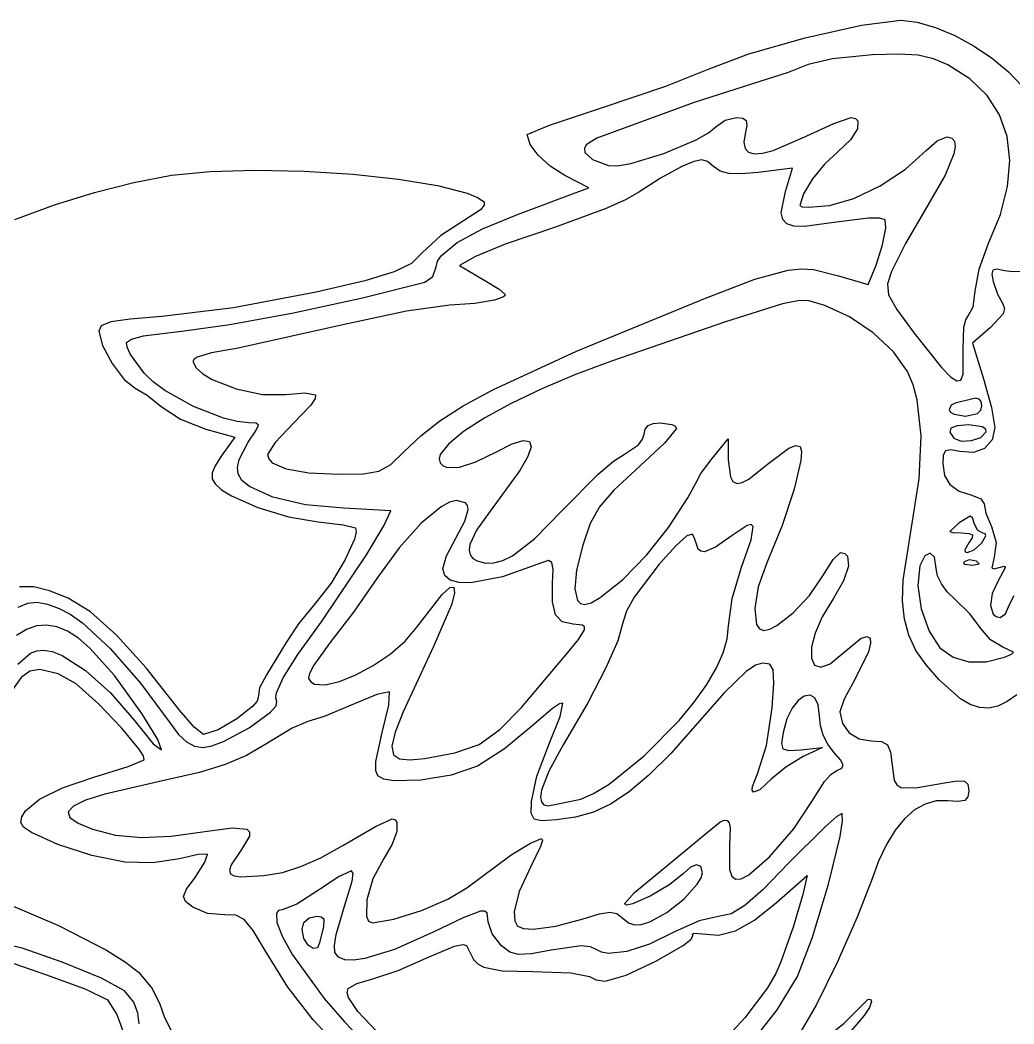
# Model space of a CAD drawing. Extents: x 6 to 299, y 56 to 249.
# Drawn here: x 72.8 to 158.6, y 138.8 to 225.4 of the extents above; entities that cross this region are included whole.
import ezdxf

# ---------------------------------------------------------------- set-up
doc = ezdxf.new("R2010")
doc.units = 0

msp = doc.modelspace()

# ---------------------------------------------------------------- linework, layer by layer
at = {"layer": 'Layer 1'}
for p, q in [((145.407241, 224.99018), (148.782072, 225.437838)), ((148.782072, 225.437838), (150.210443, 225.271536)), ((150.210443, 225.271536), (151.799613, 224.806448)), ((140.552819, 223.894307), (145.407241, 224.99018)), ((151.799613, 224.806448), (153.466244, 224.093304)), ((135.679039, 222.52087), (140.552819, 223.894307)), ((153.466244, 224.093304), (155.126998, 223.182833)), ((155.126998, 223.182833), (156.698537, 222.125764)), ((132.246136, 221.240522), (135.679039, 222.52087)), ((142.911298, 222.101373), (140.793944, 221.594079)), ((146.353832, 222.43899), (142.911298, 222.101373)), ((148.613101, 222.499481), (146.353832, 222.43899)), ((150.283196, 222.398932), (148.613101, 222.499481)), ((151.609389, 222.105053), (150.283196, 222.398932)), ((152.836948, 221.585556), (151.609389, 222.105053)), ((156.698537, 222.125764), (158.097523, 220.972825)), ((128.532245, 219.746624), (132.246136, 221.240522)), ((139.087652, 220.911204), (136.633435, 220.151446)), ((140.793944, 221.594079), (139.087652, 220.911204)), ((154.745171, 220.382313), (152.836948, 221.585556)), ((158.097523, 220.972825), (159.240617, 219.774747)), ((136.633435, 220.151446), (130.959206, 218.315785)), ((156.23938, 218.940346), (154.745171, 220.382313)), ((123.143041, 217.920734), (128.532245, 219.746624)), ((130.959206, 218.315785), (122.573782, 215.241)), ((157.316284, 217.274273), (156.23938, 218.940346)), ((118.494339, 216.379385), (123.143041, 217.920734)), ((132.846233, 216.242784), (133.637369, 216.802274)), ((133.637369, 216.802274), (134.616215, 217.034982)), ((134.616215, 217.034982), (135.159121, 216.97666)), ((135.159121, 216.97666), (135.444968, 216.761725)), ((135.444968, 216.761725), (135.505923, 216.330225)), ((140.316955, 215.287044), (143.010044, 216.521526)), ((143.010044, 216.521526), (144.499011, 217.034982)), ((144.499011, 217.034982), (144.876014, 216.960923)), ((144.876014, 216.960923), (145.08753, 216.754957)), ((145.08753, 216.754957), (145.050812, 216.044563)), ((157.972589, 215.398715), (157.316284, 217.274273)), ((116.560809, 215.569591), (118.494339, 216.379385)), ((131.146054, 215.108221), (132.194918, 215.704221)), ((132.194918, 215.704221), (132.846233, 216.242784)), ((135.374149, 215.622206), (135.264257, 214.895723)), ((135.505923, 216.330225), (135.374149, 215.622206)), ((145.050812, 216.044563), (144.462276, 215.098322)), ((116.815878, 214.718734), (116.560809, 215.569591)), ((122.573782, 215.241), (121.655566, 214.66848)), ((128.360091, 213.926543), (131.146054, 215.108221)), ((135.264257, 214.895723), (135.352009, 214.365533)), ((137.78228, 214.200742), (140.316955, 215.287044)), ((144.462276, 215.098322), (143.395339, 214.110756)), ((150.968543, 214.185449), (151.937012, 215.011031)), ((151.937012, 215.011031), (152.779902, 215.354414)), ((152.779902, 215.354414), (153.194796, 215.264748)), ((153.194796, 215.264748), (153.43312, 214.994342)), ((153.43312, 214.994342), (153.49428, 214.541081)), ((158.205003, 213.328292), (157.972589, 215.398715)), ((117.510859, 213.771264), (116.815878, 214.718734)), ((121.655566, 214.66848), (121.499773, 214.350075)), ((121.499773, 214.350075), (121.539929, 214.025116)), ((121.539929, 214.025116), (122.18931, 213.400162)), ((125.497179, 213.063007), (128.360091, 213.926543)), ((135.352009, 214.365533), (135.642545, 214.031289)), ((135.642545, 214.031289), (136.141008, 213.892642)), ((136.141008, 213.892642), (136.852539, 213.949242)), ((136.852539, 213.949242), (137.78228, 214.200742)), ((143.395339, 214.110756), (142.231262, 213.050092)), ((149.185221, 212.570242), (150.968543, 214.185449)), ((153.377682, 213.902849), (152.60883, 212.063015)), ((153.49428, 214.541081), (153.377682, 213.902849)), ((118.540412, 212.841829), (117.510859, 213.771264)), ((122.18931, 213.400162), (123.566151, 212.882869)), ((124.352128, 212.864685), (125.497179, 213.063007)), ((130.940016, 213.233377), (129.913707, 212.800791)), ((131.618724, 213.376711), (130.940016, 213.233377)), ((132.127999, 213.230337), (131.618724, 213.376711)), ((132.646011, 212.7938), (132.127999, 213.230337)), ((142.231262, 213.050092), (141.166575, 211.740009)), ((158.010232, 211.077624), (158.205003, 213.328292)), ((85.872628, 212.051048), (89.209637, 212.389797)), ((89.209637, 212.389797), (93.114152, 212.502178)), ((93.114152, 212.502178), (97.307375, 212.411943)), ((97.307375, 212.411943), (101.510507, 212.142848)), ((119.799199, 212.045079), (118.540412, 212.841829)), ((123.566151, 212.882869), (124.352128, 212.864685)), ((129.913707, 212.800791), (128.048949, 211.801478)), ((133.203884, 212.394761), (132.646011, 212.7938)), ((133.952632, 212.189694), (133.203884, 212.394761)), ((135.007825, 212.163802), (133.952632, 212.189694)), ((136.485037, 212.302288), (135.007825, 212.163802)), ((139.46076, 212.674076), (136.485037, 212.302288)), ((138.836262, 210.63929), (139.46076, 212.674076)), ((147.013022, 211.134401), (149.185221, 212.570242)), ((79.234871, 210.572533), (82.618952, 211.431104)), ((82.618952, 211.431104), (85.872628, 212.051048)), ((101.510507, 212.142848), (105.44475, 211.718643)), ((105.44475, 211.718643), (108.831307, 211.163084)), ((121.882614, 210.967487), (119.799199, 212.045079)), ((128.048949, 211.801478), (126.190152, 210.601354)), ((141.166575, 211.740009), (140.389635, 210.446767)), ((152.60883, 212.063015), (151.121807, 209.457922)), ((75.78806, 209.501878), (79.234871, 210.572533)), ((108.831307, 211.163084), (111.391381, 210.499924)), ((111.391381, 210.499924), (112.274361, 210.135416)), ((115.72052, 208.669156), (120.482137, 210.4399)), ((120.482137, 210.4399), (121.882614, 210.967487)), ((126.190152, 210.601354), (125.041763, 209.944147)), ((138.481373, 208.821391), (138.836262, 210.63929)), ((140.389635, 210.446767), (140.088798, 209.436629)), ((144.736181, 210.039603), (147.013022, 211.134401)), ((157.384983, 208.66133), (158.010232, 211.077624)), ((112.274361, 210.135416), (112.846172, 209.752915)), ((112.846172, 209.752915), (112.858289, 209.479662)), ((125.041763, 209.944147), (123.285917, 209.147603)), ((142.638935, 209.447525), (144.736181, 210.039603)), ((72.34619, 208.245679), (75.78806, 209.501878)), ((112.529654, 209.083716), (111.078309, 208.132855)), ((112.858289, 209.479662), (112.529654, 209.083716)), ((123.285917, 209.147603), (118.907676, 207.538503)), ((138.603057, 208.240901), (138.481373, 208.821391)), ((140.088798, 209.436629), (140.290019, 209.322548)), ((140.290019, 209.322548), (140.837899, 209.286576)), ((140.837899, 209.286576), (142.638935, 209.447525)), ((151.121807, 209.457922), (149.205638, 206.17265)), ((111.078309, 208.132855), (109.100205, 206.844098)), ((112.716442, 207.43154), (115.72052, 208.669156)), ((138.95873, 207.85868), (138.603057, 208.240901)), ((139.57432, 207.6592), (138.95873, 207.85868)), ((143.239868, 208.001915), (140.475754, 207.626931)), ((146.019077, 208.348219), (143.239868, 208.001915)), ((146.973469, 208.34462), (146.019077, 208.348219)), ((147.453378, 208.213909), (146.973469, 208.34462)), ((147.513111, 207.476137), (147.453378, 208.213909)), ((156.325965, 206.094031), (157.384983, 208.66133)), ((110.521592, 206.247504), (112.716442, 207.43154)), ((118.907676, 207.538503), (114.667611, 206.094832)), ((140.475754, 207.626931), (139.57432, 207.6592)), ((147.221945, 206.049801), (147.513111, 207.476137)), ((109.100205, 206.844098), (107.510467, 205.360832)), ((109.175611, 205.142673), (110.521592, 206.247504)), ((114.667611, 206.094832), (112.09559, 205.038805)), ((149.205638, 206.17265), (147.985122, 203.76022)), ((155.540595, 203.957385), (156.325965, 206.094031)), ((107.510467, 205.360832), (106.564554, 204.446669)), ((146.678932, 204.310766), (147.221945, 206.049801)), ((106.564554, 204.446669), (105.094758, 203.714987)), ((108.718141, 204.14267), (108.833334, 204.627966)), ((108.833334, 204.627966), (109.175611, 205.142673)), ((112.09559, 205.038805), (110.711429, 204.258836)), ((105.094758, 203.714987), (102.543855, 202.959712)), ((108.430168, 203.33062), (108.718141, 204.14267)), ((110.711429, 204.258836), (112.907826, 202.962925)), ((136.186481, 203.077069), (139.078527, 203.865953)), ((139.078527, 203.865953), (140.220412, 203.981879)), ((140.220412, 203.981879), (141.270487, 203.930758)), ((141.270487, 203.930758), (143.428062, 203.383269)), ((145.983125, 202.634895), (146.678932, 204.310766)), ((147.985122, 203.76022), (147.632235, 202.678897)), ((155.213936, 202.046134), (155.540595, 203.957385)), ((156.722522, 203.866907), (156.633041, 203.5314)), ((156.633041, 203.5314), (156.748463, 202.887512)), ((157.071796, 203.945892), (156.722522, 203.866907)), ((157.735755, 203.820212), (157.071796, 203.945892)), ((158.457456, 203.711439), (157.735755, 203.820212)), ((159.142418, 203.761083), (158.457456, 203.711439)), ((102.543855, 202.959712), (98.354622, 201.974769)), ((102.350222, 201.479422), (107.737806, 202.834381)), ((107.737806, 202.834381), (108.430168, 203.33062)), ((112.907826, 202.962925), (114.129893, 202.219317)), ((131.92865, 201.452325), (136.186481, 203.077069)), ((143.428062, 203.383269), (145.983125, 202.634895)), ((147.632235, 202.678897), (147.732403, 201.72868)), ((156.748463, 202.887512), (157.122256, 201.799033)), ((98.354622, 201.974769), (91.211321, 200.624409)), ((114.129893, 202.219317), (114.626707, 201.789179)), ((114.626707, 201.789179), (114.625584, 201.645939)), ((155.037981, 200.700929), (155.213936, 202.046134)), ((157.122256, 201.799033), (157.588636, 200.948262)), ((96.390394, 200.186317), (102.350222, 201.479422)), ((112.038077, 200.997228), (109.893165, 200.845307)), ((113.731805, 201.284081), (112.038077, 200.997228)), ((114.470075, 201.526202), (113.731805, 201.284081)), ((114.625584, 201.645939), (114.470075, 201.526202)), ((120.824366, 196.869254), (131.92865, 201.452325)), ((138.599138, 200.958813), (133.660811, 199.398607)), ((139.895687, 201.228294), (138.599138, 200.958813)), ((140.760937, 201.248677), (139.895687, 201.228294)), ((142.248882, 200.816091), (140.760937, 201.248677)), ((147.732403, 201.72868), (148.450252, 200.463782)), ((157.588636, 200.948262), (157.734596, 200.562877)), ((91.211321, 200.624409), (85.050102, 199.855297)), ((90.908906, 199.167366), (96.390394, 200.186317)), ((106.160679, 200.321831), (100.650026, 199.141678)), ((109.893165, 200.845307), (106.160679, 200.321831)), ((144.364549, 199.853222), (142.248882, 200.816091)), ((148.450252, 200.463782), (149.950404, 198.438414)), ((154.614939, 199.925198), (155.037981, 200.700929)), ((157.614391, 200.104811), (156.545057, 198.911241)), ((157.734596, 200.562877), (157.614391, 200.104811)), ((80.637593, 199.396275), (79.811961, 199.069081)), ((82.30454, 199.640222), (80.637593, 199.396275)), ((85.050102, 199.855297), (82.30454, 199.640222)), ((86.956347, 198.634872), (90.908906, 199.167366)), ((133.660811, 199.398607), (123.843282, 196.020165)), ((146.413455, 198.457132), (144.364549, 199.853222)), ((154.236081, 198.945355), (154.394231, 199.588486)), ((154.394231, 199.588486), (154.614939, 199.925198)), ((79.811961, 199.069081), (79.590344, 198.604265)), ((79.590344, 198.604265), (79.932273, 197.358181)), ((83.46767, 198.190066), (86.956347, 198.634872)), ((100.650026, 199.141678), (91.63234, 197.132095)), ((148.159415, 196.816803), (146.413455, 198.457132)), ((149.950404, 198.438414), (152.313886, 195.473057)), ((154.166336, 197.10941), (154.236081, 198.945355)), ((156.545057, 198.911241), (154.96917, 197.555722)), ((81.985008, 197.62104), (82.421132, 197.909976)), ((82.039391, 197.212912), (81.985008, 197.62104)), ((82.421132, 197.909976), (83.46767, 198.190066)), ((154.96917, 197.555722), (155.931836, 194.50179)), ((79.932273, 197.358181), (80.761872, 195.822835)), ((82.345842, 196.580383), (82.039391, 197.212912)), ((83.514246, 194.98774), (82.345842, 196.580383)), ((89.320099, 196.723279), (88.090659, 196.374258)), ((91.63234, 197.132095), (89.320099, 196.723279)), ((113.589623, 193.541566), (120.824366, 196.869254)), ((149.366244, 195.121217), (148.159415, 196.816803)), ((154.168669, 194.888366), (154.166336, 197.10941)), ((154.166336, 197.10941), (154.166336, 197.10941)), ((80.761872, 195.822835), (81.791523, 194.448361)), ((87.813673, 196.190486), (87.725408, 195.983639)), ((87.725408, 195.983639), (88.005734, 195.450028)), ((88.090659, 196.374258), (87.813673, 196.190486)), ((123.843282, 196.020165), (120.728678, 194.865101)), ((84.296201, 194.242279), (83.514246, 194.98774)), ((88.005734, 195.450028), (88.57743, 194.933577)), ((88.57743, 194.933577), (89.380642, 194.447085)), ((120.728678, 194.865101), (117.812962, 193.63085)), ((149.846343, 193.98309), (149.366244, 195.121217)), ((152.313886, 195.473057), (153.089132, 194.673596)), ((153.984876, 194.391226), (154.168669, 194.888366)), ((81.791523, 194.448361), (82.733608, 193.684889)), ((85.309896, 193.49369), (84.296201, 194.242279)), ((89.380642, 194.447085), (91.444291, 193.634661)), ((150.202234, 192.671393), (149.846343, 193.98309)), ((153.089132, 194.673596), (153.63558, 194.316311)), ((153.63558, 194.316311), (153.984876, 194.391226)), ((155.931836, 194.50179), (156.611721, 192.009308)), ((82.733608, 193.684889), (83.762764, 193.075576)), ((87.766305, 192.113526), (85.309896, 193.49369)), ((91.444291, 193.634661), (93.722038, 193.154114)), ((93.722038, 193.154114), (95.739241, 193.146807)), ((95.739241, 193.146807), (97.37966, 193.278183)), ((97.37966, 193.278183), (98.286406, 193.108382)), ((98.286406, 193.108382), (98.257385, 192.796256)), ((111.049782, 192.158191), (113.589623, 193.541566)), ((117.812962, 193.63085), (115.177479, 192.365584)), ((83.762764, 193.075576), (84.975816, 192.094632)), ((98.257385, 192.796256), (97.894296, 192.230479)), ((115.177479, 192.365584), (112.903577, 191.117476)), ((150.540463, 189.563162), (150.202234, 192.671393)), ((153.487546, 192.386613), (153.124269, 192.222057)), ((154.888023, 192.726643), (153.487546, 192.386613)), ((155.271783, 192.816317), (154.888023, 192.726643)), ((155.549124, 192.751744), (155.271783, 192.816317)), ((155.71744, 192.534572), (155.549124, 192.751744)), ((155.774125, 192.166449), (155.71744, 192.534572)), ((84.975816, 192.094632), (86.660808, 191.008927)), ((90.351069, 191.100044), (87.766305, 192.113526)), ((97.894296, 192.230479), (96.411937, 190.659402)), ((109.029068, 190.860304), (111.049782, 192.158191)), ((153.124269, 192.222057), (152.973171, 191.826419)), ((152.973171, 191.826419), (153.083677, 191.608909)), ((153.083677, 191.608909), (153.384562, 191.430788)), ((153.384562, 191.430788), (154.373648, 191.266233)), ((154.373648, 191.266233), (155.416204, 191.496301)), ((155.416204, 191.496301), (155.683669, 191.778245)), ((155.683669, 191.778245), (155.774125, 192.166449)), ((155.774125, 192.166449), (155.774125, 192.166449)), ((156.611721, 192.009308), (156.894505, 190.305253)), ((86.660808, 191.008927), (88.824618, 190.147744)), ((91.525208, 190.809807), (90.351069, 191.100044)), ((92.531785, 190.706039), (91.525208, 190.809807)), ((93.166512, 190.678255), (92.531785, 190.706039)), ((93.371881, 190.491932), (93.166512, 190.678255)), ((96.411937, 190.659402), (94.816702, 189.012344)), ((107.378062, 189.571784), (109.029068, 190.860304)), ((112.903577, 191.117476), (111.072599, 189.934697)), ((126.983676, 190.467628), (127.41999, 190.647374)), ((127.41999, 190.647374), (128.044705, 190.706039)), ((128.044705, 190.706039), (129.033793, 190.561579)), ((129.033793, 190.561579), (129.334676, 190.405209)), ((154.669307, 190.519312), (153.652127, 190.450491)), ((155.822915, 190.345627), (154.669307, 190.519312)), ((88.824618, 190.147744), (91.329403, 189.44645)), ((92.472897, 189.025855), (93.142481, 189.992617)), ((93.142481, 189.992617), (93.371881, 190.491932)), ((111.072599, 189.934697), (109.765892, 188.865421)), ((126.514577, 189.277294), (126.644231, 189.722407)), ((126.644231, 189.722407), (126.727758, 190.161181)), ((126.727758, 190.161181), (126.983676, 190.467628)), ((129.445182, 190.214261), (128.405316, 188.953992)), ((129.334676, 190.405209), (129.445182, 190.214261)), ((153.100616, 190.240454), (153.008689, 189.883843)), ((153.008689, 189.883843), (153.370263, 189.375299)), ((153.652127, 190.450491), (153.100616, 190.240454)), ((155.708816, 189.44465), (156.165948, 189.912436)), ((156.116069, 190.153232), (155.822915, 190.345627)), ((156.165948, 189.912436), (156.116069, 190.153232)), ((156.165948, 189.912436), (156.165948, 189.912436)), ((156.894505, 190.305253), (156.663232, 189.237846)), ((91.329403, 189.44645), (90.168242, 187.815736)), ((91.700217, 187.520053), (92.472897, 189.025855)), ((94.816702, 189.012344), (94.153194, 187.951753)), ((105.947345, 188.216512), (107.378062, 189.571784)), ((109.765892, 188.865421), (109.064802, 187.95782)), ((113.922816, 188.207049), (115.276193, 188.884714)), ((115.276193, 188.884714), (116.222057, 189.179201)), ((116.222057, 189.179201), (116.760775, 189.093836)), ((116.760775, 189.093836), (116.89271, 188.631951)), ((124.959138, 187.992882), (126.158064, 188.807366)), ((128.405316, 188.953992), (125.905218, 186.614562)), ((126.158064, 188.807366), (126.514577, 189.277294)), ((132.508862, 187.624997), (133.886408, 189.305562)), ((133.886408, 189.305562), (133.906556, 187.518009)), ((150.379066, 185.86828), (150.540463, 189.563162)), ((153.370263, 189.375299), (154.012801, 189.118793)), ((154.012801, 189.118793), (154.891709, 189.161006)), ((154.891709, 189.161006), (155.708816, 189.44465)), ((156.663232, 189.237846), (156.025489, 188.496211)), ((94.153194, 187.951753), (94.257885, 187.582921)), ((104.78853, 187.106914), (105.947345, 188.216512)), ((105.947345, 188.216512), (105.947345, 188.216512)), ((109.064802, 187.95782), (108.966783, 187.579702)), ((112.137679, 187.326653), (113.922816, 188.207049)), ((116.89271, 188.631951), (116.618231, 187.796873)), ((124.014478, 187.380112), (124.959138, 187.992882)), ((137.289771, 187.133185), (139.120498, 188.520566)), ((139.120498, 188.520566), (139.733734, 188.75411)), ((139.733734, 188.75411), (140.114234, 188.663919)), ((140.114234, 188.663919), (140.232388, 188.238146)), ((140.232388, 188.238146), (140.173234, 187.434821)), ((152.461134, 187.914073), (152.412982, 187.194122)), ((152.662557, 188.285071), (152.461134, 187.914073)), ((153.102708, 188.367513), (152.662557, 188.285071)), ((153.867039, 188.221795), (153.102708, 188.367513)), ((155.065388, 188.138233), (153.867039, 188.221795)), ((156.025489, 188.496211), (155.065388, 188.138233)), ((90.168242, 187.815736), (89.644536, 186.999525)), ((91.561049, 186.844853), (91.700217, 187.520053)), ((94.257885, 187.582921), (94.567423, 187.255333)), ((94.567423, 187.255333), (95.773825, 186.731325)), ((103.767203, 186.515253), (104.78853, 187.106914)), ((108.966783, 187.579702), (109.050672, 187.260066)), ((109.050672, 187.260066), (109.303549, 186.998054)), ((110.707449, 186.870856), (112.137679, 187.326653)), ((116.618231, 187.796873), (115.937701, 186.591932)), ((122.688059, 186.263065), (124.014478, 187.380112)), ((131.535157, 186.319841), (132.508862, 187.624997)), ((133.906556, 187.518009), (134.086714, 186.029115)), ((135.682593, 185.847592), (137.289771, 187.133185)), ((140.173234, 187.434821), (139.603906, 184.976861)), ((152.412982, 187.194122), (152.566863, 186.162679)), ((89.644536, 186.999525), (89.390926, 186.371806)), ((89.390926, 186.371806), (89.393189, 185.868588)), ((91.609934, 186.295101), (91.561049, 186.844853)), ((91.952284, 185.730587), (91.609934, 186.295101)), ((95.773825, 186.731325), (97.717974, 186.394601)), ((97.717974, 186.394601), (100.345443, 186.260026)), ((100.345443, 186.260026), (102.435472, 186.285099)), ((102.435472, 186.285099), (103.767203, 186.515253)), ((109.303549, 186.998054), (109.666866, 186.84641)), ((109.666866, 186.84641), (110.707449, 186.870856)), ((115.937701, 186.591932), (113.359957, 183.085777)), ((119.594105, 183.15156), (122.688059, 186.263065)), ((125.905218, 186.614562), (124.029268, 184.881098)), ((131.128539, 185.541866), (131.535157, 186.319841)), ((89.393189, 185.868588), (89.637102, 185.425884)), ((89.637102, 185.425884), (90.199, 184.92533)), ((92.590168, 185.199666), (91.952284, 185.730587)), ((130.42721, 184.237), (131.128539, 185.541866)), ((134.086714, 186.029115), (134.313289, 185.636243)), ((134.313289, 185.636243), (134.646816, 185.475939)), ((134.646816, 185.475939), (135.099262, 185.546843)), ((135.099262, 185.546843), (135.682593, 185.847592)), ((149.716177, 181.658503), (150.379066, 185.86828)), ((152.566863, 186.162679), (153.033402, 185.367914)), ((153.033402, 185.367914), (153.819945, 184.801849)), ((90.199, 184.92533), (91.041789, 184.404716)), ((94.617663, 184.282392), (92.590168, 185.199666)), ((124.029268, 184.881098), (122.811186, 183.461941)), ((139.603906, 184.976861), (138.56806, 181.852734)), ((153.819945, 184.801849), (154.933839, 184.456507)), ((154.933839, 184.456507), (155.701017, 184.147307)), ((91.041789, 184.404716), (93.321651, 183.395066)), ((97.422668, 183.63085), (94.617663, 184.282392)), ((100.735429, 183.332614), (97.422668, 183.63085)), ((109.870699, 183.849713), (109.147024, 183.464149)), ((110.469124, 183.98376), (109.870699, 183.849713)), ((111.222883, 183.800958), (110.469124, 183.98376)), ((111.407062, 183.565194), (111.222883, 183.800958)), ((128.744946, 181.665062), (130.42721, 184.237)), ((155.701017, 184.147307), (155.972205, 183.695989)), ((155.972205, 183.695989), (156.124262, 182.894385)), ((93.321651, 183.395066), (95.979916, 182.580456)), ((104.796807, 183.114589), (100.735429, 183.332614)), ((104.195553, 181.824915), (104.796807, 183.114589)), ((109.147024, 183.464149), (107.425597, 182.037941)), ((111.187497, 182.222365), (111.46263, 183.226734)), ((111.46263, 183.226734), (111.407062, 183.565194)), ((113.359957, 183.085777), (112.194269, 181.450191)), ((117.225246, 180.71762), (119.594105, 183.15156)), ((122.811186, 183.461941), (122.000736, 182.001917)), ((156.124262, 182.894385), (156.605001, 181.742994)), ((95.979916, 182.580456), (98.51981, 182.144405)), ((98.51981, 182.144405), (100.675936, 181.895988)), ((100.675936, 181.895988), (101.736085, 181.629307)), ((107.425597, 182.037941), (105.508179, 179.90407)), ((110.396618, 180.749123), (111.187497, 182.222365)), ((122.000736, 182.001917), (121.347682, 180.145854)), ((135.880867, 181.918641), (135.524285, 181.827836)), ((136.055745, 181.759113), (135.880867, 181.918641)), ((138.56806, 181.852734), (137.227505, 178.625136)), ((153.813459, 182.068984), (153.014237, 181.327625)), ((154.779843, 182.637704), (153.813459, 182.068984)), ((154.984315, 182.489417), (154.779843, 182.637704)), ((155.114961, 182.051164), (154.984315, 182.489417)), ((155.415517, 181.437886), (155.114961, 182.051164)), ((101.804391, 181.283933), (101.657452, 180.66885)), ((101.736085, 181.629307), (101.804391, 181.283933)), ((102.699818, 179.31893), (104.195553, 181.824915)), ((112.194269, 181.450191), (111.622911, 180.192722)), ((126.884919, 179.303657), (128.744946, 181.665062)), ((130.820689, 181.102376), (130.336083, 180.961792)), ((131.024667, 180.648635), (130.820689, 181.102376)), ((135.524285, 181.827836), (134.244173, 180.9692)), ((135.882218, 180.615088), (136.055745, 181.759113)), ((149.004379, 177.130128), (149.716177, 181.658503)), ((153.014237, 181.327625), (153.282979, 181.226041)), ((153.282979, 181.226041), (154.022095, 181.200623)), ((154.022095, 181.200623), (154.674549, 181.159558)), ((154.674549, 181.159558), (154.976707, 181.030841)), ((154.976707, 181.030841), (154.959471, 180.772488)), ((155.883791, 181.182806), (155.415517, 181.437886)), ((156.07943, 181.124177), (155.883791, 181.182806)), ((156.125303, 180.956439), (156.07943, 181.124177)), ((156.605001, 181.742994), (157.00881, 180.387001)), ((101.657452, 180.66885), (100.861865, 178.900636)), ((109.606831, 179.214028), (110.396618, 180.749123)), ((111.622911, 180.192722), (111.559454, 179.703238)), ((115.302292, 179.231184), (117.225246, 180.71762)), ((121.347682, 180.145854), (120.811726, 177.991551)), ((129.425936, 180.125374), (127.945337, 178.491614)), ((130.336083, 180.961792), (129.425936, 180.125374)), ((131.301627, 179.812158), (131.024667, 180.648635)), ((134.244173, 180.9692), (132.797151, 179.961067)), ((135.047366, 178.247819), (135.882218, 180.615088)), ((154.653745, 180.34252), (154.322086, 179.746602)), ((154.959471, 180.772488), (154.653745, 180.34252)), ((155.117047, 179.749068), (155.774125, 180.34252)), ((155.774125, 180.34252), (156.125303, 180.956439)), ((155.774125, 180.34252), (155.774125, 180.34252)), ((157.00881, 180.387001), (156.855685, 179.110657)), ((98.873084, 173.620238), (102.699818, 179.31893)), ((105.508179, 179.90407), (103.598108, 177.261472)), ((111.559454, 179.703238), (111.643796, 179.305232)), ((111.643796, 179.305232), (111.875676, 178.997686)), ((124.793241, 177.166687), (126.884919, 179.303657)), ((131.53639, 179.61952), (131.301627, 179.812158)), ((131.854379, 179.579178), (131.53639, 179.61952)), ((132.797151, 179.961067), (131.854379, 179.579178)), ((142.959594, 178.913165), (143.594909, 179.502235)), ((143.594909, 179.502235), (143.967025, 179.421421)), ((143.967025, 179.421421), (144.204546, 179.189483)), ((151.336561, 179.462222), (150.87604, 179.222652)), ((151.703204, 179.09583), (151.336561, 179.462222)), ((154.322086, 179.746602), (154.351455, 179.567613)), ((154.351455, 179.567613), (154.516557, 179.502235)), ((154.516557, 179.502235), (155.117047, 179.749068)), ((100.861865, 178.900636), (99.637377, 176.866818)), ((109.278335, 178.09889), (109.606831, 179.214028)), ((111.875676, 178.997686), (112.254834, 178.779582)), ((112.254834, 178.779582), (112.959023, 178.602421)), ((112.959023, 178.602421), (113.690428, 178.611941)), ((113.690428, 178.611941), (114.4659, 178.818183)), ((117.869741, 178.660225), (114.416192, 177.417634)), ((114.4659, 178.818183), (115.302292, 179.231184)), ((118.409673, 178.822981), (117.869741, 178.660225)), ((118.699051, 178.656519), (118.409673, 178.822981)), ((118.791366, 178.05292), (118.699051, 178.656519)), ((127.945337, 178.491614), (125.798901, 175.658722)), ((137.227505, 178.625136), (136.485659, 176.554604)), ((142.064582, 177.496893), (142.959594, 178.913165)), ((144.204546, 179.189483), (144.286035, 178.335253)), ((150.87604, 179.222652), (150.444818, 178.358233)), ((151.852791, 178.142361), (151.703204, 179.09583)), ((154.24527, 178.720304), (154.198579, 178.592379)), ((154.198579, 178.592379), (154.321641, 178.494266)), ((154.700278, 178.872902), (154.24527, 178.720304)), ((154.321641, 178.494266), (154.980519, 178.426085)), ((155.318968, 178.764525), (154.700278, 178.872902)), ((154.980519, 178.426085), (155.562047, 178.538325)), ((155.562047, 178.538325), (155.318968, 178.764525)), ((155.318968, 178.764525), (155.318968, 178.764525)), ((156.855685, 179.110657), (156.657517, 178.189147)), ((109.442247, 177.51638), (109.278335, 178.09889)), ((109.917028, 177.123673), (109.442247, 177.51638)), ((118.740109, 176.904266), (118.791366, 178.05292)), ((120.811726, 177.991551), (120.659777, 176.380173)), ((134.256213, 175.541503), (135.047366, 178.247819)), ((144.286035, 178.335253), (143.859834, 177.065584)), ((150.444818, 178.358233), (150.265556, 176.655991)), ((151.967427, 177.490155), (151.852791, 178.142361)), ((156.657517, 178.189147), (156.855338, 178.101942)), ((156.855338, 178.101942), (157.272931, 178.217006)), ((157.826769, 178.233326), (157.182718, 177.072386)), ((157.272931, 178.217006), (157.697109, 178.340888)), ((157.697109, 178.340888), (157.826769, 178.233326)), ((99.637377, 176.866818), (98.272044, 175.109547)), ((103.598108, 177.261472), (101.579009, 174.363261)), ((110.677246, 176.919107), (109.917028, 177.123673)), ((111.697467, 176.901019), (110.677246, 176.919107)), ((114.416192, 177.417634), (111.697467, 176.901019)), ((118.729946, 175.251152), (118.740109, 176.904266)), ((122.866401, 175.617817), (124.793241, 177.166687)), ((140.929445, 175.814023), (142.064582, 177.496893)), ((143.859834, 177.065584), (142.946399, 175.506513)), ((148.946466, 175.334892), (149.004379, 177.130128)), ((150.265556, 176.655991), (150.559087, 174.642599)), ((152.292738, 176.798555), (151.967427, 177.490155)), ((152.800831, 176.113633), (152.292738, 176.798555)), ((157.182718, 177.072386), (156.66812, 175.967756)), ((73.982688, 176.541993), (72.74973, 176.556769)), ((75.356206, 176.204645), (73.982688, 176.541993)), ((76.943133, 175.578155), (75.356206, 176.204645)), ((107.042427, 173.067105), (109.221001, 175.901675)), ((109.221001, 175.901675), (109.879347, 176.480092)), ((109.879347, 176.480092), (110.237953, 176.513518)), ((110.287482, 176.012646), (110.018601, 174.988167)), ((110.237953, 176.513518), (110.287482, 176.012646)), ((120.659777, 176.380173), (120.890082, 175.370349)), ((136.485659, 176.554604), (136.184864, 174.673902)), ((139.51812, 174.297669), (140.929445, 175.814023)), ((153.463811, 175.48146), (152.800831, 176.113633)), ((156.66812, 175.967756), (156.535597, 174.945029)), ((158.177202, 175.020712), (158.575171, 175.811981)), ((72.637498, 174.794214), (73.475287, 175.152672)), ((73.475287, 175.152672), (74.293548, 175.223893)), ((74.293548, 175.223893), (75.171103, 175.05457)), ((75.171103, 175.05457), (76.186772, 174.691396)), ((78.890111, 174.384634), (76.943133, 175.578155)), ((98.272044, 175.109547), (96.819526, 173.350082)), ((110.018601, 174.988167), (108.488266, 171.411155)), ((119.001642, 174.147787), (118.729946, 175.251152)), ((120.890082, 175.370349), (121.148032, 175.109343)), ((121.148032, 175.109343), (121.500889, 175.020712)), ((121.500889, 175.020712), (122.088699, 175.177565)), ((122.088699, 175.177565), (122.866401, 175.617817)), ((125.798901, 175.658722), (125.133904, 174.463222)), ((133.926986, 173.173184), (134.256213, 175.541503)), ((142.946399, 175.506513), (142.01623, 173.966839)), ((149.102401, 173.768359), (148.946466, 175.334892)), ((154.786408, 174.203501), (153.463811, 175.48146)), ((156.535597, 174.945029), (156.773899, 174.192967)), ((157.819752, 174.229444), (158.177202, 175.020712)), ((76.186772, 174.691396), (77.120627, 174.201311)), ((77.120627, 174.201311), (78.186731, 173.437648)), ((81.127363, 172.390451), (78.890111, 174.384634)), ((101.579009, 174.363261), (99.534853, 171.721791)), ((119.586343, 173.531629), (119.001642, 174.147787)), ((125.133904, 174.463222), (124.835042, 173.563926)), ((136.184864, 174.673902), (136.339706, 173.307522)), ((138.105073, 173.201692), (139.51812, 174.297669)), ((150.559087, 174.642599), (151.227242, 172.719862)), ((155.703976, 172.957933), (154.786408, 174.203501)), ((156.773899, 174.192967), (157.028594, 173.977424)), ((157.371776, 173.900332), (157.819752, 174.229444)), ((74.215776, 173.183524), (73.356176, 172.884163)), ((75.088455, 173.25589), (74.215776, 173.183524)), ((75.98058, 173.100962), (75.088455, 173.25589)), ((78.186731, 173.437648), (80.600666, 171.208793)), ((96.819526, 173.350082), (95.775738, 171.748405)), ((96.782239, 170.709744), (98.873084, 173.620238)), ((120.515199, 173.340141), (119.586343, 173.531629)), ((121.321579, 173.245025), (120.515199, 173.340141)), ((121.49041, 173.096211), (121.321579, 173.245025)), ((124.835042, 173.563926), (124.378859, 171.901072)), ((136.339706, 173.307522), (136.592547, 172.918605)), ((137.483673, 172.890676), (138.105073, 173.201692)), ((142.01623, 173.966839), (141.404236, 172.554605)), ((149.48358, 172.367579), (149.102401, 173.768359)), ((157.028594, 173.977424), (157.371776, 173.900332)), ((73.356176, 172.884163), (72.503289, 172.358103)), ((76.898518, 172.718443), (75.98058, 173.100962)), ((77.848635, 172.108034), (76.898518, 172.718443)), ((83.675405, 169.574985), (81.127363, 172.390451)), ((106.030405, 171.873722), (107.042427, 173.067105)), ((120.996743, 172.005384), (121.496032, 172.853296)), ((121.496032, 172.853296), (121.49041, 173.096211)), ((133.814638, 172.051788), (133.926986, 173.173184)), ((136.592547, 172.918605), (136.964767, 172.779952)), ((136.964767, 172.779952), (137.483673, 172.890676)), ((141.404236, 172.554605), (141.098376, 171.341607)), ((150.101396, 171.069605), (149.48358, 172.367579)), ((151.227242, 172.719862), (152.171849, 171.289588)), ((156.518737, 171.976782), (155.703976, 172.957933)), ((78.837299, 171.269439), (77.848635, 172.108034)), ((95.775738, 171.748405), (94.059211, 168.962914)), ((99.534853, 171.721791), (98.143938, 169.802547)), ((104.738527, 170.751849), (106.030405, 171.873722)), ((119.781899, 170.541716), (120.996743, 172.005384)), ((124.378859, 171.901072), (123.358053, 169.554427)), ((133.471825, 170.854044), (133.814638, 172.051788)), ((143.739585, 170.77791), (145.364813, 172.112405)), ((145.364813, 172.112405), (145.861761, 172.27904)), ((145.861761, 172.27904), (146.137912, 172.131005)), ((146.185502, 171.682607), (145.996765, 170.94815)), ((146.137912, 172.131005), (146.185502, 171.682607)), ((157.594148, 171.334529), (156.518737, 171.976782)), ((72.614421, 169.877211), (73.701448, 170.842386)), ((73.701448, 170.842386), (74.245592, 171.041201)), ((74.245592, 171.041201), (74.829405, 171.099381)), ((74.829405, 171.099381), (75.566718, 170.976065)), ((75.566718, 170.976065), (76.43585, 170.622474)), ((76.43585, 170.622474), (78.442966, 169.322622)), ((80.955733, 168.906495), (78.837299, 171.269439)), ((80.600666, 171.208793), (83.198548, 168.243244)), ((95.497641, 168.692101), (96.782239, 170.709744)), ((103.284385, 169.757172), (104.738527, 170.751849)), ((108.488266, 171.411155), (105.851318, 165.773535)), ((132.889462, 169.555442), (133.471825, 170.854044)), ((141.098376, 171.341607), (141.086606, 170.399636)), ((142.695417, 169.917831), (143.739585, 170.77791)), ((145.996765, 170.94815), (144.879258, 168.678279)), ((150.967244, 169.811486), (150.101396, 171.069605)), ((152.171849, 171.289588), (153.302167, 170.485671)), ((158.528963, 170.928538), (157.594148, 171.334529)), ((157.73479, 170.495677), (158.34204, 170.751019)), ((158.34204, 170.751019), (158.528963, 170.928538)), ((98.143938, 169.802547), (97.771691, 169.076417)), ((101.785569, 168.945378), (103.284385, 169.757172)), ((116.064055, 166.135166), (119.781899, 170.541716)), ((136.249097, 169.789046), (135.44221, 169.257985)), ((136.869207, 169.979001), (136.249097, 169.789046)), ((137.490886, 169.884171), (136.869207, 169.979001)), ((137.79272, 169.402844), (137.490886, 169.884171)), ((141.086606, 170.399636), (141.356885, 169.800487)), ((141.356885, 169.800487), (141.89717, 169.615954)), ((141.89717, 169.615954), (142.695417, 169.917831)), ((152.092519, 168.530276), (150.967244, 169.811486)), ((153.302167, 170.485671), (154.65017, 170.07909)), ((154.65017, 170.07909), (156.149748, 170.07928)), ((156.149748, 170.07928), (157.73479, 170.495677)), ((157.73479, 170.495677), (157.73479, 170.495677)), ((73.643339, 169.287949), (72.895703, 168.74038)), ((74.525127, 169.418813), (73.643339, 169.287949)), ((76.081737, 169.055956), (74.525127, 169.418813)), ((77.646389, 168.18356), (76.081737, 169.055956)), ((78.442966, 169.322622), (80.59754, 167.396129)), ((83.304753, 165.627228), (80.955733, 168.906495)), ((86.554747, 165.91762), (83.675405, 169.574985)), ((94.059211, 168.962914), (93.451618, 167.852293)), ((97.771691, 169.076417), (97.695396, 168.640746)), ((100.359671, 168.372152), (101.785569, 168.945378)), ((123.358053, 169.554427), (121.785329, 166.550198)), ((132.058464, 168.13147), (132.889462, 169.555442)), ((135.44221, 169.257985), (133.566865, 167.405386)), ((137.836822, 168.239767), (137.79272, 169.402844)), ((72.895703, 168.74038), (72.072927, 167.543634)), ((79.575881, 166.456763), (77.646389, 168.18356)), ((83.198548, 168.243244), (85.750344, 164.779412)), ((94.924465, 167.398285), (95.497641, 168.692101)), ((97.695396, 168.640746), (97.885634, 168.348264)), ((97.885634, 168.348264), (98.196993, 168.16415)), ((98.196993, 168.16415), (99.124282, 168.093181)), ((99.124282, 168.093181), (100.359671, 168.372152)), ((130.971234, 166.602657), (132.058464, 168.13147)), ((137.685306, 166.099688), (137.836822, 168.239767)), ((144.879258, 168.678279), (143.918297, 166.860733)), ((153.948914, 166.883145), (152.092519, 168.530276)), ((80.59754, 167.396129), (82.646356, 165.0393)), ((93.451618, 167.852293), (93.344221, 167.002248)), ((94.875027, 166.969992), (94.924465, 167.398285)), ((103.593904, 167.266558), (101.377039, 166.355186)), ((104.679581, 167.482006), (103.593904, 167.266558)), ((104.608946, 166.340414), (104.679581, 167.482006)), ((133.566865, 167.405386), (128.948408, 162.17394)), ((140.45984, 167.133017), (139.929114, 166.750176)), ((140.95864, 167.210885), (140.45984, 167.133017)), ((141.376102, 166.961669), (140.95864, 167.210885)), ((158.810506, 167.242998), (157.95852, 166.652926)), ((81.560992, 164.386765), (79.575881, 166.456763)), ((93.256362, 166.686887), (92.870114, 166.242266)), ((93.344221, 167.002248), (93.256362, 166.686887)), ((94.399592, 165.725203), (94.894406, 166.274695)), ((94.967885, 166.659272), (94.875027, 166.969992)), ((94.894406, 166.274695), (94.967885, 166.659272)), ((101.377039, 166.355186), (99.034231, 165.359917)), ((104.045749, 163.989097), (104.608946, 166.340414)), ((119.334787, 166.464141), (118.730449, 166.06809)), ((119.638168, 166.52818), (119.334787, 166.464141)), ((119.417842, 165.372469), (119.638168, 166.52818)), ((121.785329, 166.550198), (119.67339, 162.914592)), ((129.657602, 165.022603), (130.971234, 166.602657)), ((139.929114, 166.750176), (139.415873, 166.084474)), ((141.662815, 166.363256), (141.376102, 166.961669)), ((141.769366, 165.393537), (141.662815, 166.363256)), ((143.918297, 166.860733), (143.534026, 165.777573)), ((154.783418, 166.400386), (153.948914, 166.883145)), ((155.581843, 166.139776), (154.783418, 166.400386)), ((157.149606, 166.269838), (156.363976, 166.097524)), ((157.95852, 166.652926), (157.149606, 166.269838)), ((84.692558, 163.367063), (83.304753, 165.627228)), ((87.816648, 164.433992), (86.554747, 165.91762)), ((86.554747, 165.91762), (86.554747, 165.91762)), ((92.870114, 166.242266), (91.513909, 165.176446)), ((92.575432, 164.398282), (94.399592, 165.725203)), ((105.851318, 165.773535), (105.164021, 164.002342)), ((114.211839, 164.241754), (116.064055, 166.135166)), ((118.730449, 166.06809), (116.969199, 164.540791)), ((137.193945, 162.853916), (137.685306, 166.099688)), ((139.415873, 166.084474), (138.96953, 165.158022)), ((141.857419, 164.575913), (141.769366, 165.393537)), ((143.534026, 165.777573), (143.773113, 164.761675)), ((156.363976, 166.097524), (155.581843, 166.139776)), ((82.646356, 165.0393), (84.30451, 163.020547)), ((85.750344, 164.779412), (86.473532, 163.825666)), ((91.513909, 165.176446), (89.898516, 164.227193)), ((97.64577, 164.94276), (96.283749, 164.367384)), ((99.034231, 165.359917), (97.64577, 164.94276)), ((116.969199, 164.540791), (114.6101, 162.582571)), ((118.466983, 163.01499), (119.417842, 165.372469)), ((126.647994, 161.97855), (129.657602, 165.022603)), ((138.96953, 165.158022), (138.639496, 163.992933)), ((142.104532, 163.7489), (141.857419, 164.575913)), ((143.773113, 164.761675), (144.344715, 163.964244)), ((83.057432, 162.579689), (81.560992, 164.386765)), ((86.473532, 163.825666), (87.160958, 163.181555)), ((88.646844, 163.816908), (87.816648, 164.433992)), ((89.898516, 164.227193), (88.646844, 163.816908)), ((90.354353, 163.212127), (92.575432, 164.398282)), ((96.283749, 164.367384), (94.004531, 162.991718)), ((103.513343, 161.485202), (104.045749, 163.989097)), ((105.164021, 164.002342), (104.887458, 162.799991)), ((112.422821, 162.937035), (114.211839, 164.241754)), ((138.639496, 163.992933), (138.488402, 163.050629)), ((142.485135, 162.977599), (142.104532, 163.7489)), ((144.344715, 163.964244), (145.186661, 163.443264)), ((84.30451, 163.020547), (85.006194, 162.480652)), ((85.006194, 162.480652), (84.692558, 163.367063)), ((87.160958, 163.181555), (87.854316, 162.816607)), ((87.854316, 162.816607), (88.595302, 162.700355)), ((88.595302, 162.700355), (89.363389, 162.838592)), ((89.363389, 162.838592), (90.354353, 163.212127)), ((94.004531, 162.991718), (92.329918, 162.008204)), ((104.887458, 162.799991), (105.014092, 162.069304)), ((110.327192, 162.2188), (112.422821, 162.937035)), ((112.422821, 162.937035), (112.422821, 162.937035)), ((117.40526, 160.22459), (118.466983, 163.01499)), ((119.67339, 162.914592), (118.433681, 160.655401)), ((136.469289, 160.497785), (137.193945, 162.853916)), ((138.488402, 163.050629), (138.607873, 162.57207)), ((142.973662, 162.32711), (142.485135, 162.977599)), ((145.186661, 163.443264), (146.236783, 163.256719)), ((146.236783, 163.256719), (147.118591, 163.19643)), ((147.118591, 163.19643), (147.631517, 162.920889)), ((147.631517, 162.920889), (147.897301, 162.288084)), ((83.452309, 161.96416), (83.057432, 162.579689)), ((83.520909, 161.641657), (83.452309, 161.96416)), ((92.329918, 162.008204), (90.497395, 161.219738)), ((105.014092, 162.069304), (105.536386, 161.713106)), ((107.737806, 161.735465), (110.327192, 162.2188)), ((114.6101, 162.582571), (112.264986, 161.086447)), ((123.623354, 159.538861), (126.647994, 161.97855)), ((128.948408, 162.17394), (127.0672, 160.316098)), ((138.607873, 162.57207), (139.127457, 162.431818)), ((139.127457, 162.431818), (140.176696, 162.504433)), ((140.176696, 162.504433), (142.04946, 162.693796)), ((142.04946, 162.693796), (140.364193, 161.908498)), ((143.593347, 161.627447), (142.973662, 162.32711)), ((147.897301, 162.288084), (148.037688, 161.156004)), ((82.134225, 161.052361), (83.520909, 161.641657)), ((90.497395, 161.219738), (88.284868, 160.546038)), ((103.500418, 160.687652), (103.513343, 161.485202)), ((105.536386, 161.713106), (106.446803, 161.634219)), ((106.446803, 161.634219), (107.737806, 161.735465)), ((112.264986, 161.086447), (110.008419, 160.308886)), ((140.364193, 161.908498), (138.861875, 161.00902)), ((143.831225, 161.193097), (143.593347, 161.627447)), ((143.704379, 160.914323), (143.831225, 161.193097)), ((148.037688, 161.156004), (148.23118, 159.841866)), ((79.177679, 160.120858), (82.134225, 161.052361)), ((88.284868, 160.546038), (85.470246, 159.906826)), ((103.661811, 160.246311), (103.500418, 160.687652)), ((104.189543, 159.972815), (103.661811, 160.246311)), ((110.008419, 160.308886), (107.378058, 159.866289)), ((116.918396, 158.028025), (117.40526, 160.22459)), ((118.433681, 160.655401), (117.800349, 159.006829)), ((127.0672, 160.316098), (125.376015, 158.891358)), ((135.997502, 159.334838), (136.469289, 160.497785)), ((138.861875, 161.00902), (137.616469, 159.949199)), ((142.217865, 159.753174), (142.769788, 160.359814)), ((142.769788, 160.359814), (143.229894, 160.681388)), ((143.229894, 160.681388), (143.704379, 160.914323)), ((76.475663, 159.204167), (79.177679, 160.120858)), ((85.470246, 159.906826), (80.131849, 158.677147)), ((105.040366, 159.823737), (104.189543, 159.972815)), ((107.378058, 159.866289), (105.040366, 159.823737)), ((122.290934, 158.714262), (123.623354, 159.538861)), ((135.971383, 159.000188), (135.997502, 159.334838)), ((137.616469, 159.949199), (136.635503, 159.029742)), ((141.116013, 158.032385), (142.217865, 159.753174)), ((148.23118, 159.841866), (148.439848, 159.459486)), ((148.439848, 159.459486), (148.788153, 159.238393)), ((150.09873, 159.214542), (152.553032, 159.639271)), ((152.553032, 159.639271), (153.657955, 159.815498)), ((153.657955, 159.815498), (154.293776, 159.787863)), ((154.293776, 159.787863), (154.584404, 159.516358)), ((154.584404, 159.516358), (154.653745, 158.960975)), ((74.496657, 158.230066), (76.475663, 159.204167)), ((80.131849, 158.677147), (78.452819, 158.140146)), ((117.800349, 159.006829), (117.713309, 158.420618)), ((121.1774, 158.243087), (122.290934, 158.714262)), ((125.376015, 158.891358), (123.803362, 157.845606)), ((136.074377, 158.835222), (135.971383, 159.000188)), ((136.635503, 159.029742), (136.074377, 158.835222)), ((148.788153, 159.238393), (150.09873, 159.214542)), ((154.653745, 158.960975), (154.579984, 158.425094)), ((73.280233, 157.223087), (74.496657, 158.230066)), ((77.403985, 157.635097), (76.962911, 157.147044)), ((78.452819, 158.140146), (77.403985, 157.635097)), ((116.915681, 157.021288), (116.918396, 158.028025)), ((117.713309, 158.420618), (117.780546, 157.997975)), ((117.780546, 157.997975), (118.002953, 157.742537)), ((118.002953, 157.742537), (118.381424, 157.657941)), ((118.381424, 157.657941), (121.1774, 158.243087)), ((121.1774, 158.243087), (121.1774, 158.243087)), ((123.803362, 157.845606), (122.277747, 157.124726)), ((139.562546, 155.688358), (141.116013, 158.032385)), ((150.881702, 157.817304), (149.970093, 157.304499)), ((151.837088, 158.081866), (150.881702, 157.817304)), ((152.830905, 158.092592), (151.837088, 158.081866)), ((153.748898, 158.029172), (152.830905, 158.092592)), ((154.305147, 158.12725), (153.748898, 158.029172)), ((154.579984, 158.425094), (154.305147, 158.12725)), ((72.970356, 156.714935), (73.280233, 157.223087)), ((76.962911, 157.147044), (77.10716, 156.661033)), ((117.148368, 156.514354), (116.915681, 157.021288)), ((122.277747, 157.124726), (120.727678, 156.674604)), ((143.283078, 156.744384), (142.260748, 155.850345)), ((143.734646, 156.996649), (143.283078, 156.744384)), ((143.77579, 156.368261), (143.734646, 156.996649)), ((149.970093, 157.304499), (149.107609, 156.549045)), ((72.865965, 156.207765), (72.970356, 156.714935)), ((73.112268, 155.821549), (72.865965, 156.207765)), ((77.10716, 156.661033), (77.814294, 156.162107)), ((77.814294, 156.162107), (79.061877, 155.635311)), ((100.656116, 154.248663), (103.466512, 155.862989)), ((103.466512, 155.862989), (104.901484, 156.534434)), ((104.901484, 156.534434), (105.158582, 156.455327)), ((105.158582, 156.455327), (105.308169, 156.23277)), ((105.308169, 156.23277), (105.302974, 155.44588)), ((117.806886, 156.367531), (117.148368, 156.514354)), ((119.081663, 156.441126), (117.806886, 156.367531)), ((120.727678, 156.674604), (119.081663, 156.441126)), ((132.082664, 155.351821), (133.171924, 156.261305)), ((133.171924, 156.261305), (133.543549, 156.431889)), ((133.543549, 156.431889), (133.811386, 156.406429)), ((133.811386, 156.406429), (133.984096, 156.179974)), ((133.984096, 156.179974), (134.070342, 155.747571)), ((143.554595, 155.003395), (143.77579, 156.368261)), ((149.107609, 156.549045), (148.299595, 155.556536)), ((73.790486, 155.354125), (73.112268, 155.821549)), ((76.078518, 154.314523), (73.790486, 155.354125)), ((79.061877, 155.635311), (81.029691, 155.12803)), ((81.029691, 155.12803), (83.287124, 154.927182)), ((83.287124, 154.927182), (85.850045, 155.032451)), ((85.850045, 155.032451), (88.734319, 155.443521)), ((88.734319, 155.443521), (91.09703, 155.775265)), ((91.09703, 155.775265), (92.359469, 155.655761)), ((92.606326, 155.043978), (91.922295, 153.898879)), ((92.359469, 155.655761), (92.604552, 155.413969)), ((92.604552, 155.413969), (92.606326, 155.043978)), ((105.302974, 155.44588), (104.922229, 154.35092)), ((127.904661, 151.923372), (132.082664, 155.351821)), ((134.070342, 155.747571), (134.018082, 154.245107)), ((137.464729, 153.261723), (139.562546, 155.688358)), ((142.260748, 155.850345), (139.110689, 152.700778)), ((142.551585, 150.89184), (143.554595, 155.003395)), ((148.299595, 155.556536), (147.551399, 154.332568)), ((79.001766, 153.366707), (76.078518, 154.314523)), ((98.743924, 153.178542), (100.656116, 154.248663)), ((104.922229, 154.35092), (104.202264, 153.125043)), ((115.186002, 153.427801), (116.843231, 154.45225)), ((116.843231, 154.45225), (117.782975, 154.853863)), ((117.721748, 154.140043), (116.864511, 152.423839)), ((117.866931, 154.662119), (117.721748, 154.140043)), ((117.782975, 154.853863), (117.866931, 154.662119)), ((134.018082, 154.245107), (134.010151, 152.178461)), ((147.551399, 154.332568), (146.868365, 152.882733)), ((81.831936, 152.788425), (79.001766, 153.366707)), ((88.18695, 153.459775), (86.568147, 153.095599)), ((88.989267, 153.482243), (88.18695, 153.459775)), ((88.760765, 152.806197), (88.989267, 153.482243)), ((91.922295, 153.898879), (91.007025, 152.556411)), ((111.35248, 150.592753), (115.186002, 153.427801)), ((84.269282, 152.754765), (81.831936, 152.788425)), ((86.568147, 153.095599), (84.269282, 152.754765)), ((87.901238, 151.490979), (88.760765, 152.806197)), ((91.007025, 152.556411), (90.868516, 152.114259)), ((95.435821, 151.919047), (97.038952, 152.415377)), ((97.038952, 152.415377), (98.743924, 153.178542)), ((104.202264, 153.125043), (103.252874, 151.363307)), ((116.864511, 152.423839), (115.858754, 150.269561)), ((131.173397, 152.583786), (130.645228, 152.380146)), ((131.545304, 152.417311), (131.173397, 152.583786)), ((131.685942, 151.877624), (131.545304, 152.417311)), ((135.670934, 151.704613), (137.464729, 153.261723)), ((139.110689, 152.700778), (136.908844, 150.455876)), ((146.868365, 152.882733), (146.255842, 151.212626)), ((90.868516, 152.114259), (90.958156, 151.806666)), ((90.958156, 151.806666), (91.287492, 151.620009)), ((91.287492, 151.620009), (91.868071, 151.540666)), ((91.868071, 151.540666), (93.829152, 151.649433)), ((93.829152, 151.649433), (95.435821, 151.919047)), ((100.344665, 151.559245), (98.545814, 150.372338)), ((101.411744, 152.052912), (100.344665, 151.559245)), ((101.531396, 151.811632), (101.411744, 152.052912)), ((101.453595, 151.154682), (101.531396, 151.811632)), ((125.82758, 150.195111), (127.904661, 151.923372)), ((130.035805, 151.809487), (128.867628, 150.861822)), ((130.645228, 152.380146), (130.035805, 151.809487)), ((131.564602, 151.437903), (131.685942, 151.877624)), ((134.010151, 152.178461), (134.20404, 151.605914)), ((134.20404, 151.605914), (134.540255, 151.337578)), ((135.026614, 151.371221), (135.670934, 151.704613)), ((138.063805, 149.312365), (140.707062, 151.639058)), ((140.707062, 151.639058), (140.354349, 150.025365)), ((87.168434, 150.460616), (87.901238, 151.490979)), ((100.78755, 148.995105), (101.453595, 151.154682)), ((103.252874, 151.363307), (102.720491, 149.55357)), ((128.867628, 150.861822), (127.165818, 149.869085)), ((130.089629, 149.64563), (131.229344, 150.892578)), ((131.229344, 150.892578), (131.564602, 151.437903)), ((134.540255, 151.337578), (135.026614, 151.371221)), ((141.178415, 146.317202), (142.551585, 150.89184)), ((146.255842, 151.212626), (145.04058, 148.05147)), ((86.90325, 149.843621), (87.168434, 150.460616)), ((87.087683, 149.404538), (86.90325, 149.843621)), ((98.545814, 150.372338), (96.67411, 149.185438)), ((109.723127, 149.603629), (111.35248, 150.592753)), ((115.858754, 150.269561), (115.440429, 148.502505)), ((124.963662, 149.193651), (125.82758, 150.195111)), ((127.165818, 149.869085), (125.630966, 149.192591)), ((136.908844, 150.455876), (135.3273, 149.053381)), ((140.354349, 150.025365), (139.52406, 147.291295)), ((72.007279, 149.091454), (76.137442, 147.347503)), ((87.703731, 148.907915), (87.087683, 149.404538)), ((96.67411, 149.185438), (95.431867, 148.691772)), ((100.065368, 146.563878), (100.78755, 148.995105)), ((102.720491, 149.55357), (102.68377, 148.141155)), ((107.426857, 148.622484), (109.723127, 149.603629)), ((125.145084, 149.085844), (124.963662, 149.193651)), ((125.630966, 149.192591), (125.145084, 149.085844)), ((128.61191, 148.457808), (130.089629, 149.64563)), ((135.3273, 149.053381), (134.156321, 148.331418)), ((136.15767, 147.793556), (138.063805, 149.312365)), ((88.974447, 148.38044), (87.703731, 148.907915)), ((90.468885, 148.253464), (88.974447, 148.38044)), ((91.409073, 148.241616), (90.468885, 148.253464)), ((92.151448, 147.858698), (91.409073, 148.241616)), ((95.117369, 148.617591), (94.938878, 148.402701)), ((94.938878, 148.402701), (94.96123, 147.596714)), ((95.431867, 148.691772), (95.117369, 148.617591)), ((97.735477, 147.991851), (98.447617, 148.131581)), ((98.447617, 148.131581), (98.79739, 148.073682)), ((98.79739, 148.073682), (99.003832, 147.903342)), ((102.68377, 148.141155), (102.875861, 147.723109)), ((105.060619, 147.871132), (107.426857, 148.622484)), ((112.518536, 148.567564), (111.094191, 148.036443)), ((112.888147, 148.573032), (112.518536, 148.567564)), ((113.093041, 148.417233), (112.888147, 148.573032)), ((113.199664, 147.658215), (113.093041, 148.417233)), ((115.440429, 148.502505), (115.499534, 147.729642)), ((121.375876, 147.898496), (122.792679, 148.344501)), ((122.792679, 148.344501), (123.695823, 148.49854)), ((123.695823, 148.49854), (124.303405, 148.363335)), ((124.303405, 148.363335), (124.833521, 147.941606)), ((127.1413, 147.650144), (128.61191, 148.457808)), ((133.186173, 148.128112), (131.382194, 147.735305)), ((134.156321, 148.331418), (133.186173, 148.128112)), ((76.137442, 147.347503), (80.253503, 145.207507)), ((92.923616, 146.903634), (92.151448, 147.858698)), ((94.96123, 147.596714), (95.441553, 146.365655)), ((97.133232, 146.996098), (97.289144, 147.599792)), ((97.289144, 147.599792), (97.735477, 147.991851)), ((98.974749, 147.245479), (98.634714, 145.845002)), ((99.003832, 147.903342), (98.974749, 147.245479)), ((102.875861, 147.723109), (103.221364, 147.571389)), ((103.221364, 147.571389), (105.060619, 147.871132)), ((111.094191, 148.036443), (108.438047, 146.751105)), ((113.53637, 146.623547), (113.199664, 147.658215)), ((115.499534, 147.729642), (115.736457, 147.276989)), ((115.736457, 147.276989), (116.240615, 147.064268)), ((117.10142, 147.011201), (119.042201, 147.271844)), ((119.042201, 147.271844), (121.375876, 147.898496)), ((121.375876, 147.898496), (121.375876, 147.898496)), ((124.833521, 147.941606), (125.308814, 147.565008)), ((125.308814, 147.565008), (125.810174, 147.396165)), ((125.810174, 147.396165), (126.400152, 147.427177)), ((126.400152, 147.427177), (127.1413, 147.650144)), ((131.382194, 147.735305), (129.264839, 146.786024)), ((134.527092, 146.867171), (136.15767, 147.793556)), ((139.52406, 147.291295), (138.446617, 144.199895)), ((145.04058, 148.05147), (143.292487, 144.131787)), ((93.953186, 145.175351), (92.923616, 146.903634)), ((95.441553, 146.365655), (96.322477, 144.801364)), ((97.292355, 146.221467), (97.133232, 146.996098)), ((99.926803, 145.612881), (100.065368, 146.563878)), ((108.438047, 146.751105), (105.125133, 145.2715)), ((114.345898, 145.587325), (113.53637, 146.623547)), ((116.240615, 147.064268), (117.10142, 147.011201)), ((129.264839, 146.786024), (127.119936, 145.731774)), ((130.67699, 146.121376), (130.8495, 146.444798)), ((130.826408, 146.601201), (130.974574, 146.68559)), ((130.8495, 146.444798), (130.826408, 146.601201)), ((130.974574, 146.68559), (131.67618, 146.615878)), ((131.67618, 146.615878), (133.067965, 146.489261)), ((133.067965, 146.489261), (134.527092, 146.867171)), ((72.982392, 145.380339), (70.750749, 145.890821)), ((97.656687, 145.639967), (97.292355, 146.221467)), ((97.292355, 146.221467), (97.292355, 146.221467)), ((98.100946, 145.3556), (97.656687, 145.639967)), ((98.634714, 145.845002), (98.4765, 145.41005)), ((99.972255, 145.012534), (99.926803, 145.612881)), ((108.091803, 144.64019), (110.290742, 145.561501)), ((110.290742, 145.561501), (111.002553, 145.710212)), ((111.002553, 145.710212), (111.322008, 145.610724)), ((111.322008, 145.610724), (111.926988, 144.40653)), ((115.053703, 145.05114), (114.345898, 145.587325)), ((121.226696, 145.577947), (118.641749, 145.210637)), ((122.007522, 145.508478), (121.226696, 145.577947)), ((122.514284, 145.271309), (122.007522, 145.508478)), ((127.119936, 145.731774), (125.162093, 145.101477)), ((127.710333, 144.284536), (130.002599, 145.60502)), ((130.002599, 145.60502), (130.67699, 146.121376)), ((139.887884, 142.934701), (141.178415, 146.317202)), ((76.446663, 144.180741), (72.982392, 145.380339)), ((80.253503, 145.207507), (81.890099, 144.184997)), ((95.912154, 142.027977), (93.953186, 145.175351)), ((96.322477, 144.801364), (99.05665, 141.040459)), ((98.4765, 145.41005), (98.100946, 145.3556)), ((100.280735, 144.609656), (99.972255, 145.012534)), ((100.82119, 144.387625), (100.280735, 144.609656)), ((105.125133, 145.2715), (102.562498, 144.47881)), ((105.424301, 143.452705), (108.091803, 144.64019)), ((115.817886, 144.82609), (115.053703, 145.05114)), ((116.920038, 144.887487), (115.817886, 144.82609)), ((118.641749, 145.210637), (116.920038, 144.887487)), ((122.96254, 145.037659), (122.514284, 145.271309)), ((123.567983, 144.934774), (122.96254, 145.037659)), ((125.162093, 145.101477), (123.567983, 144.934774)), ((70.658928, 144.59782), (75.099141, 143.092438)), ((79.828154, 142.789798), (76.446663, 144.180741)), ((81.890099, 144.184997), (83.023795, 143.29868)), ((101.584738, 144.344618), (100.82119, 144.387625)), ((102.562498, 144.47881), (101.584738, 144.344618)), ((111.926988, 144.40653), (112.317108, 144.012072)), ((112.317108, 144.012072), (112.829255, 143.731165)), ((125.097019, 143.065402), (127.710333, 144.284536)), ((138.446617, 144.199895), (138.015949, 143.208523)), ((143.292487, 144.131787), (141.482921, 140.459456)), ((75.099141, 143.092438), (78.472881, 141.831876)), ((83.023795, 143.29868), (84.190065, 141.89099)), ((103.24463, 142.747215), (105.424301, 143.452705)), ((112.829255, 143.731165), (114.410452, 143.435389)), ((114.410452, 143.435389), (117.052225, 143.369961)), ((117.052225, 143.369961), (120.319869, 143.246545)), ((120.319869, 143.246545), (121.926186, 142.94982)), ((121.926186, 142.94982), (122.500509, 142.653095)), ((123.286977, 142.529679), (125.097019, 143.065402)), ((138.015949, 143.208523), (137.286775, 141.966286)), ((138.139544, 140.073243), (139.887884, 142.934701)), ((81.811458, 141.705279), (79.828154, 142.789798)), ((98.081559, 139.208898), (95.912154, 142.027977)), ((101.111462, 141.898113), (101.862199, 142.348366)), ((101.862199, 142.348366), (103.24463, 142.747215)), ((122.500509, 142.653095), (123.286977, 142.529679)), ((78.472881, 141.831876), (80.349014, 140.915102)), ((82.618734, 140.7155), (81.811458, 141.705279)), ((84.190065, 141.89099), (84.865907, 140.545473)), ((101.028482, 141.560943), (101.111462, 141.898113)), ((101.136517, 141.119894), (101.028482, 141.560943)), ((137.286775, 141.966286), (135.340578, 139.363941)), ((80.349014, 140.915102), (81.141483, 139.665616)), ((82.961689, 139.781949), (82.618734, 140.7155)), ((84.865907, 140.545473), (85.275013, 139.403463)), ((99.05665, 141.040459), (100.795159, 139.027528)), ((101.940831, 139.90797), (101.136517, 141.119894)), ((141.482921, 140.459456), (140.083241, 138.040353)), ((145.12132, 140.124378), (145.937341, 140.941898)), ((145.937341, 140.941898), (146.168609, 140.98564)), ((146.250891, 140.768273), (146.088956, 140.263528)), ((146.168609, 140.98564), (146.250891, 140.768273)), ((81.141483, 139.665616), (81.909813, 137.605129)), ((83.08867, 138.843779), (82.961689, 139.781949)), ((103.554809, 138.225955), (101.940831, 139.90797)), ((135.955374, 137.302251), (138.139544, 140.073243)), ((143.887431, 138.879489), (145.12132, 140.124378)), ((145.644772, 139.56579), (144.159391, 137.847675)), ((146.088956, 140.263528), (145.644772, 139.56579)), ((85.275013, 139.403463), (85.94037, 138.103745)), ((100.631941, 136.519062), (98.081559, 139.208898)), ((100.795159, 139.027528), (102.70479, 137.048734)), ((135.340578, 139.363941), (133.956074, 137.875861)), ((142.287865, 137.661191), (143.887431, 138.879489))]:
    msp.add_line(p, q, dxfattribs=at)

doc.saveas('drawing.dxf')
